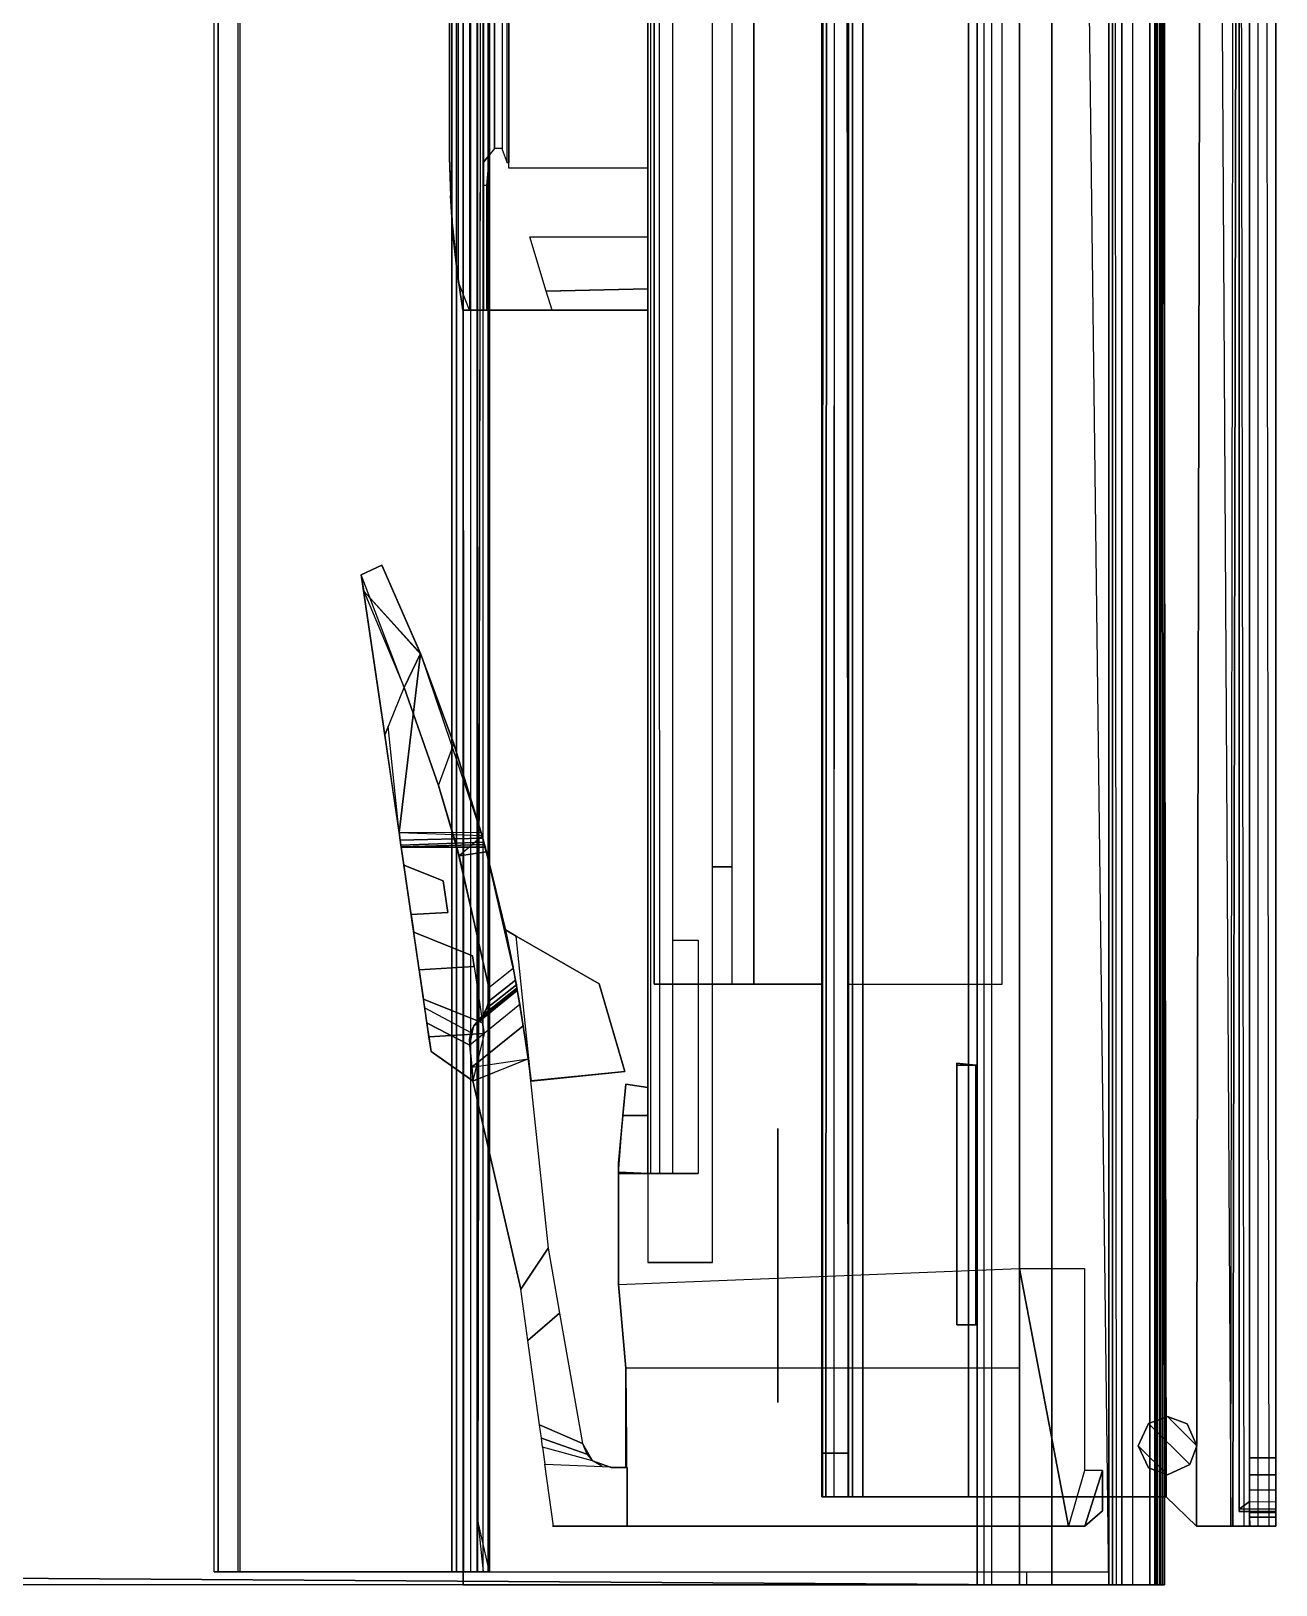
# Model space of a CAD drawing. Extents: x -13 to 157, y -487 to -35.
# Drawn here: x 72 to 157, y -486.6 to -380.6 of the extents above; entities that cross this region are included whole.
import ezdxf

# ---------------------------------------------------------------- set-up
doc = ezdxf.new("R2010")
doc.units = 0
doc.header["$MEASUREMENT"] = 0
doc.layers.add('3D', color=12, linetype='Continuous', true_color=0xca0707)

msp = doc.modelspace()

# ---------------------------------------------------------------- linework, layer by layer
at = {"layer": '3D'}
for points in [[(114.09, -458.54, 582.34), (114.28, -458.54, 583.11), (114.28, -34.61, 583.11), (114.09, -34.61, 582.34)], [(114.09, -464.61, 562.44), (118.49, -464.61, 562.44), (118.49, -34.61, 562.44), (114.09, -34.61, 562.44)], [(114.09, -464.61, 562.45), (118.49, -464.61, 562.45), (118.49, -34.61, 562.45), (114.09, -34.61, 562.45)], [(114.28, -34.61, 583.11), (114.71, -34.61, 583.65), (114.88, -458.54, 583.77), (114.28, -458.54, 583.11)], [(114.88, -458.54, 583.77), (115.79, -458.54, 584.04), (115.79, -34.61, 584.04), (114.71, -34.61, 583.65)], [(119.78, -34.61, 566.24), (119.82, -437.61, 566.24), (118.49, -437.61, 566.24), (118.49, -34.61, 566.24)], [(140.12, -44.5, 40.04), (145.57, -51.11, 31.21), (145.57, -486.61, 31.21), (145.57, -486.61, 41.64)], [(140.12, -44.5, 584.04), (145.57, -51.11, 575.21), (145.57, -486.61, 575.21), (145.57, -486.61, 585.64)], [(4.47, -46.61, 587.21), (139.47, -46.61, 587.21), (139.47, -486.61, 587.21), (3.35, -485.71, 586.11)], [(4.47, -46.61, 579.21), (139.47, -46.61, 579.21), (139.47, -486.61, 579.21), (3.35, -485.71, 578.11)], [(4.47, -46.61, 35.21), (139.47, -46.61, 35.21), (139.47, -486.61, 35.21), (3.35, -485.71, 34.11)], [(4.47, -46.61, 43.21), (139.47, -46.61, 43.21), (139.47, -486.61, 43.21), (3.35, -485.71, 42.11)], [(101.47, -486.61, 35.21), (101.47, -486.61, 43.21), (101.47, -46.61, 43.21), (101.47, -46.61, 35.21)], [(101.47, -486.61, 35.21), (139.47, -486.61, 35.21), (139.47, -46.61, 35.21), (101.47, -46.61, 35.21)], [(101.47, -46.61, 43.21), (139.47, -46.61, 43.21), (139.47, -486.61, 43.21), (101.47, -486.61, 43.21)], [(101.47, -486.61, 579.21), (101.47, -486.61, 587.21), (101.47, -46.61, 587.21), (101.47, -46.61, 579.21)], [(101.47, -486.61, 579.21), (139.47, -486.61, 579.21), (139.47, -46.61, 579.21), (101.47, -46.61, 579.21)], [(114.09, -451.1, 562.44), (114.09, -458.54, 582.34), (114.09, -46.61, 582.34), (114.09, -46.61, 562.44)], [(139.47, -486.61, 35.21), (139.47, -486.61, 43.21), (139.47, -46.61, 43.21), (139.47, -46.61, 35.21)], [(139.47, -486.61, 579.21), (139.47, -486.61, 587.21), (139.47, -46.61, 587.21), (139.47, -46.61, 579.21)], [(148.37, -486.61, 151.61), (141.67, -486.61, 151.61), (141.67, -46.81, 151.62), (148.36, -46.61, 151.62)], [(148.37, -486.61, 657.61), (141.67, -486.61, 657.61), (141.67, -46.81, 657.62), (148.36, -46.61, 657.62)], [(148.36, -46.61, 26.91), (147.17, -46.61, 26.91), (147.17, -486.61, 26.91), (148.36, -486.61, 26.91)], [(148.36, -46.61, 570.91), (147.17, -46.61, 570.91), (147.17, -486.61, 570.91), (148.36, -486.61, 570.91)], [(148.36, -46.61, 151.62), (149.08, -46.61, 151.32), (149.08, -486.61, 151.32), (148.37, -486.61, 151.61)], [(148.86, -486.61, 23.31), (148.36, -486.61, 23.82), (148.36, -46.61, 23.82), (148.86, -46.61, 23.31)], [(148.36, -46.61, 23.82), (148.36, -46.61, 26.91), (148.36, -486.61, 26.91), (148.36, -486.61, 23.82)], [(148.36, -46.61, 23.82), (148.36, -46.61, 26.91), (149.37, -486.61, 26.84), (149.37, -486.61, 23.82)], [(148.36, -46.61, 657.62), (149.08, -46.61, 657.32), (149.08, -486.61, 657.32), (148.37, -486.61, 657.61)], [(148.86, -486.61, 567.31), (148.36, -486.61, 567.82), (148.36, -46.61, 567.82), (148.86, -46.61, 567.31)], [(148.36, -46.61, 567.82), (148.36, -46.61, 570.91), (148.36, -486.61, 570.91), (148.36, -486.61, 567.82)], [(148.36, -46.61, 567.82), (148.36, -46.61, 570.91), (149.37, -486.61, 570.84), (149.37, -486.61, 567.82)], [(148.7, -46.61, 39.21), (148.67, -46.61, 39.31), (148.67, -486.61, 39.31), (148.7, -486.61, 39.21)], [(148.67, -486.61, 39.31), (148.7, -486.61, 39.41), (148.69, -46.61, 39.41), (148.67, -46.61, 39.31)], [(148.7, -46.61, 583.21), (148.67, -46.61, 583.31), (148.67, -486.61, 583.31), (148.7, -486.61, 583.21)], [(148.67, -486.61, 583.31), (148.7, -486.61, 583.41), (148.69, -46.61, 583.41), (148.67, -46.61, 583.31)], [(148.69, -46.61, 39.41), (148.77, -46.61, 39.49), (148.77, -486.61, 39.49), (148.7, -486.61, 39.41)], [(148.69, -46.61, 583.41), (148.77, -46.61, 583.49), (148.77, -486.61, 583.49), (148.7, -486.61, 583.41)], [(148.77, -486.61, 39.14), (148.7, -486.61, 39.21), (148.7, -46.61, 39.21), (148.77, -46.61, 39.14)], [(148.77, -486.61, 583.14), (148.7, -486.61, 583.21), (148.7, -46.61, 583.21), (148.77, -46.61, 583.14)], [(149.02, -46.61, 38.95), (148.77, -46.61, 39.14), (148.77, -486.61, 39.14), (149.02, -486.61, 38.95)], [(148.77, -486.61, 39.49), (149.01, -486.61, 39.67), (149.02, -46.61, 39.68), (148.77, -46.61, 39.49)], [(149.02, -46.61, 582.95), (148.77, -46.61, 583.14), (148.77, -486.61, 583.14), (149.02, -486.61, 582.95)], [(148.77, -486.61, 583.49), (149.01, -486.61, 583.67), (149.02, -46.61, 583.68), (148.77, -46.61, 583.49)], [(149.37, -46.61, 23.82), (148.86, -46.61, 23.31), (148.86, -486.61, 23.31), (149.37, -486.61, 23.82)], [(149.37, -46.61, 567.82), (148.86, -46.61, 567.31), (148.86, -486.61, 567.31), (149.37, -486.61, 567.82)], [(149.02, -46.61, 39.68), (149.21, -46.61, 39.93), (149.21, -486.61, 39.93), (149.01, -486.61, 39.67)], [(149.02, -46.61, 583.68), (149.21, -46.61, 583.93), (149.21, -486.61, 583.93), (149.01, -486.61, 583.67)], [(149.21, -486.61, 38.7), (149.02, -486.61, 38.95), (149.02, -46.61, 38.95), (149.21, -46.61, 38.7)], [(149.21, -486.61, 582.7), (149.02, -486.61, 582.95), (149.02, -46.61, 582.95), (149.21, -46.61, 582.7)], [(149.08, -486.61, 151.32), (149.37, -486.61, 150.61), (149.37, -46.61, 150.61), (149.08, -46.61, 151.32)], [(149.08, -486.61, 657.32), (149.37, -486.61, 656.61), (149.37, -46.61, 656.61), (149.08, -46.61, 657.32)], [(149.33, -46.61, 38.41), (149.21, -46.61, 38.7), (149.21, -486.61, 38.7), (149.33, -486.61, 38.41)], [(149.21, -486.61, 39.93), (149.33, -486.61, 40.22), (149.33, -46.61, 40.22), (149.21, -46.61, 39.93)], [(149.33, -46.61, 582.41), (149.21, -46.61, 582.7), (149.21, -486.61, 582.7), (149.33, -486.61, 582.41)], [(149.21, -486.61, 583.93), (149.33, -486.61, 584.22), (149.33, -46.61, 584.22), (149.21, -46.61, 583.93)], [(149.37, -486.61, 38.1), (149.33, -486.61, 38.41), (149.33, -46.61, 38.41), (149.37, -46.61, 38.1)], [(149.33, -46.61, 40.22), (149.37, -46.61, 40.53), (149.37, -486.61, 40.53), (149.33, -486.61, 40.22)], [(149.37, -486.61, 582.1), (149.33, -486.61, 582.41), (149.33, -46.61, 582.41), (149.37, -46.61, 582.1)], [(149.33, -46.61, 584.22), (149.37, -46.61, 584.53), (149.37, -486.61, 584.53), (149.33, -486.61, 584.22)], [(149.37, -486.61, 40.53), (149.37, -486.61, 150.61), (149.37, -46.61, 150.61), (149.37, -46.61, 23.82)], [(149.37, -46.61, 23.82), (149.37, -46.61, 38.1), (149.37, -486.61, 38.1), (149.37, -486.61, 26.84)], [(149.37, -486.61, 584.53), (149.37, -486.61, 656.61), (149.37, -46.61, 656.61), (149.37, -46.61, 567.82)], [(149.37, -46.61, 567.82), (149.37, -46.61, 582.1), (149.37, -486.61, 582.1), (149.37, -486.61, 570.84)], [(145.82, -51.11, 30.55), (145.57, -51.11, 31.21), (145.57, -486.61, 31.21), (145.82, -486.61, 30.55)], [(145.82, -51.11, 574.55), (145.57, -51.11, 575.21), (145.57, -486.61, 575.21), (145.82, -486.61, 574.55)], [(146.44, -51.11, 30.22), (145.82, -51.11, 30.55), (145.82, -486.61, 30.55), (146.44, -486.61, 30.21)], [(145.82, -51.11, 30.55), (146.44, -51.11, 30.22), (146.44, -486.61, 30.21), (146.09, -486.61, 30.34)], [(146.44, -51.11, 574.22), (145.82, -51.11, 574.55), (145.82, -486.61, 574.55), (146.44, -486.61, 574.21)], [(145.82, -51.11, 574.55), (146.44, -51.11, 574.22), (146.44, -486.61, 574.21), (146.09, -486.61, 574.34)], [(147.17, -486.61, 26.91), (146.44, -486.61, 30.21), (146.44, -51.11, 30.22), (147.16, -51.11, 26.96)], [(147.17, -486.61, 570.91), (146.44, -486.61, 574.21), (146.44, -51.11, 574.22), (147.16, -51.11, 570.96)], [(86.09, -485.71, 34.91), (84.47, -485.71, 34.32), (84.47, -59.21, 34.32), (86.09, -59.21, 34.91)], [(84.47, -59.21, 34.32), (84.74, -59.21, 33.57), (84.74, -485.71, 33.57), (84.47, -485.71, 34.32)], [(86.09, -485.71, 578.91), (84.47, -485.71, 578.32), (84.47, -59.21, 578.32), (86.09, -59.21, 578.91)], [(84.47, -59.21, 578.32), (84.74, -59.21, 577.57), (84.74, -485.71, 577.57), (84.47, -485.71, 578.32)], [(84.74, -59.21, 33.57), (86.23, -59.21, 34.11), (86.23, -485.71, 34.11), (84.74, -485.71, 33.57)], [(84.74, -59.21, 577.57), (86.23, -59.21, 578.11), (86.23, -485.71, 578.11), (84.74, -485.71, 577.57)], [(86.09, -485.71, 34.91), (102.47, -485.71, 34.91), (102.47, -59.21, 34.91), (86.09, -59.21, 34.91)], [(86.09, -485.71, 578.91), (102.47, -485.71, 578.91), (102.47, -59.21, 578.91), (86.09, -59.21, 578.91)], [(86.23, -485.71, 34.11), (100.7, -485.71, 34.11), (100.7, -59.21, 34.11), (86.23, -59.21, 34.11)], [(86.23, -485.71, 578.11), (100.7, -485.71, 578.11), (100.7, -59.21, 578.11), (86.23, -59.21, 578.11)], [(100.7, -485.71, 34.11), (101.01, -485.71, 33.54), (101.01, -59.21, 33.54), (100.7, -59.21, 34.11)], [(100.7, -485.71, 578.11), (101.01, -485.71, 577.54), (101.01, -59.21, 577.54), (100.7, -59.21, 578.11)], [(101.01, -485.71, 33.54), (101.53, -485.71, 33.19), (101.44, -59.21, 33.23), (101.01, -59.21, 33.54)], [(101.01, -485.71, 577.54), (101.53, -485.71, 577.19), (101.44, -59.21, 577.23), (101.01, -59.21, 577.54)], [(101.44, -59.21, 33.23), (101.97, -59.21, 33.11), (101.97, -485.71, 33.11), (101.53, -485.71, 33.19)], [(101.44, -59.21, 577.23), (101.97, -59.21, 577.11), (101.97, -485.71, 577.11), (101.53, -485.71, 577.19)], [(101.97, -485.71, 33.11), (102.43, -485.71, 33.2), (102.43, -59.21, 33.2), (101.97, -59.21, 33.11)], [(101.97, -485.71, 577.11), (102.43, -485.71, 577.2), (102.43, -59.21, 577.2), (101.97, -59.21, 577.11)], [(102.43, -485.71, 33.2), (102.85, -485.71, 33.45), (102.85, -59.21, 33.45), (102.43, -59.21, 33.2)], [(102.43, -485.71, 577.2), (102.85, -485.71, 577.45), (102.85, -59.21, 577.45), (102.43, -59.21, 577.2)], [(102.85, -59.21, 33.45), (103.17, -59.21, 33.91), (102.47, -482.22, 34.91), (102.85, -485.71, 33.45)], [(102.85, -59.21, 577.45), (103.17, -59.21, 577.91), (102.47, -482.22, 578.91), (102.85, -485.71, 577.45)], [(103.27, -59.21, 578.41), (103.27, -59.21, 578.91), (103.27, -485.71, 578.41), (102.47, -482.22, 578.91)], [(102.85, -59.21, 33.45), (103.17, -59.21, 33.91), (103.17, -485.71, 33.91), (102.85, -485.71, 33.45)], [(102.85, -59.21, 577.45), (103.17, -59.21, 577.91), (103.17, -485.71, 577.91), (102.85, -485.71, 577.45)], [(103.27, -485.71, 34.41), (103.17, -485.71, 33.91), (103.17, -59.21, 33.91), (103.27, -59.21, 34.41)], [(103.27, -485.71, 578.41), (103.17, -485.71, 577.91), (103.17, -59.21, 577.91), (103.27, -59.21, 578.41)], [(103.27, -485.71, 34.41), (103.27, -485.71, 42.11), (103.27, -59.21, 42.11), (103.27, -59.21, 34.41)], [(103.27, -59.21, 34.41), (103.27, -59.21, 34.91), (103.27, -485.71, 34.41), (103.27, -485.71, 35.03)], [(103.27, -485.71, 42.11), (145.57, -485.71, 42.11), (145.57, -59.21, 42.11), (103.27, -59.21, 42.11)], [(103.27, -485.71, 578.41), (103.27, -485.71, 586.11), (103.27, -59.21, 586.11), (103.27, -59.21, 578.41)], [(103.27, -485.71, 586.11), (145.57, -485.71, 586.11), (145.57, -59.21, 586.11), (103.27, -59.21, 586.11)], [(137.02, -486.61, 151.45), (136.57, -486.61, 150.61), (136.57, -62.81, 150.61), (137.02, -62.81, 151.45)], [(136.57, -62.81, 51.31), (136.57, -62.81, 150.61), (136.57, -486.61, 150.61), (136.57, -486.61, 51.31)], [(137.02, -486.61, 657.45), (136.57, -486.61, 656.61), (136.57, -62.81, 656.61), (137.02, -62.81, 657.45)], [(136.57, -62.81, 595.31), (136.57, -62.81, 656.61), (136.57, -486.61, 656.61), (136.57, -486.61, 595.31)], [(137.57, -62.81, 151.61), (137.02, -62.81, 151.45), (137.02, -486.61, 151.45), (137.57, -486.61, 151.61)], [(137.57, -62.81, 657.61), (137.02, -62.81, 657.45), (137.02, -486.61, 657.45), (137.57, -486.61, 657.61)], [(137.57, -62.81, 151.61), (141.67, -62.81, 151.61), (141.67, -486.61, 151.61), (137.57, -486.61, 151.62)], [(137.57, -62.81, 657.61), (141.67, -62.81, 657.61), (141.67, -486.61, 657.61), (137.57, -486.61, 657.62)], [(114.52, -89.61, 559.13), (114.52, -89.61, 560.62), (114.52, -445.61, 560.62), (114.52, -445.61, 559.13)], [(114.52, -89.61, 560.62), (119.82, -89.61, 560.62), (119.82, -445.61, 560.62), (114.52, -445.61, 560.62)], [(121.31, -445.61, 559.13), (121.31, -445.61, 560.82), (121.31, -89.61, 560.82), (121.31, -89.61, 559.13)], [(127.77, -445.61, 560.82), (138.27, -445.61, 560.82), (138.27, -89.61, 560.82), (127.59, -89.61, 560.82)], [(100.72, -146.61, 565.57), (100.54, -146.61, 564.04), (100.54, -389.2, 564.04), (100.69, -393.42, 565.46)], [(100.54, -389.2, 563.13), (100.54, -377.56, 559.44), (100.54, -146.61, 559.44), (100.54, -146.61, 564.04)], [(100.69, -393.42, 565.46), (101.15, -397.71, 566.87), (101.16, -146.61, 566.87), (100.72, -146.61, 565.57)], [(101.9, -399.61, 568.12), (101.15, -397.71, 566.87), (101.16, -146.61, 566.87), (101.9, -146.61, 568.12)], [(102.88, -146.61, 569.19), (101.9, -146.61, 568.12), (101.9, -399.61, 568.12), (102.88, -399.61, 569.19)], [(103.61, -388.59, 569.98), (102.88, -389.49, 569.19), (102.88, -146.61, 569.19), (103.62, -146.61, 570)], [(104.14, -388.59, 570.89), (103.61, -388.59, 569.98), (103.61, -146.61, 569.98), (104.14, -146.61, 570.89)], [(104.48, -146.61, 571.9), (104.14, -146.61, 570.89), (104.14, -388.64, 570.89), (104.48, -389.56, 571.9)], [(104.59, -389.56, 572.96), (104.48, -389.56, 571.9), (104.48, -146.61, 571.9), (104.59, -146.61, 572.96)], [(114.09, -389.93, 583.54), (104.59, -389.93, 583.54), (104.59, -146.61, 583.54), (114.09, -146.61, 583.54)], [(125.97, -182.61, 560.01), (126.06, -182.61, 559.29), (126, -480.61, 559.61), (125.97, -480.61, 560.66)], [(126.06, -182.61, 559.29), (126.38, -182.61, 558.56), (126.24, -480.61, 558.82), (126, -480.61, 559.61)], [(126.38, -182.61, 558.56), (126.83, -182.61, 557.99), (126.79, -480.61, 558.03), (126.24, -480.61, 558.82)], [(126.79, -480.61, 558.03), (127.76, -480.61, 557.4), (127.57, -182.61, 557.48), (126.84, -182.61, 558.01)], [(127.76, -480.61, 557.4), (128.77, -480.61, 557.21), (128.77, -182.61, 557.21), (127.57, -182.61, 557.48)], [(127.79, -182.61, 560.82), (127.79, -182.61, 559.83), (127.79, -480.61, 559.83), (127.77, -480.61, 560.66)], [(128.06, -182.61, 559.31), (127.79, -182.61, 559.83), (127.79, -480.61, 559.83), (128.06, -480.61, 559.31)], [(128.06, -480.61, 559.31), (128.77, -480.61, 559.01), (128.77, -182.61, 559.01), (128.06, -182.61, 559.31)], [(135.97, -480.61, 559.01), (135.97, -182.61, 559.01), (128.77, -182.61, 559.01), (128.77, -480.61, 559.01)], [(135.97, -480.61, 557.21), (135.97, -182.61, 557.21), (128.77, -182.61, 557.21), (128.77, -480.61, 557.21)], [(152.17, -182.61, 559.01), (148.97, -182.61, 559.01), (149.48, -480.61, 559.01), (151.55, -482.61, 559.01)], [(152.17, -182.61, 557.21), (148.97, -182.61, 557.21), (149.48, -480.61, 557.21), (151.55, -482.61, 557.21)], [(154.02, -482.61, 557.59), (151.55, -482.61, 557.21), (152.17, -182.61, 557.21), (154.61, -182.61, 557.88)], [(154.29, -182.62, 559.89), (152.17, -182.61, 559.01), (151.55, -482.61, 559.01), (153.9, -482.61, 559.57)], [(154.29, -182.61, 559.89), (152.17, -182.61, 559.01), (153.9, -482.61, 559.57), (154.79, -482.61, 560.56)], [(155.74, -482.61, 558.81), (154.02, -482.61, 557.59), (154.61, -182.61, 557.88), (155.76, -182.61, 558.94)], [(154.29, -182.61, 559.89), (155.17, -182.61, 562.01), (155.17, -482.61, 562.01), (154.79, -482.61, 560.56)], [(155.17, -482.61, 562.01), (155.17, -481.61, 573.16), (155.17, -183.61, 573.16), (155.17, -182.61, 562.01)], [(156.09, -182.61, 559.24), (155.76, -182.61, 558.94), (155.74, -482.61, 558.81), (156.5, -482.61, 559.94)], [(156.09, -182.61, 559.24), (156.97, -182.61, 562.01), (156.97, -482.61, 562.01), (156.5, -482.61, 559.94)], [(156.97, -183.23, 570.3), (156.96, -183.57, 571.56), (156.97, -481.66, 571.56), (156.97, -481.99, 570.3)], [(156.97, -182.61, 562.01), (156.97, -182.61, 569.14), (156.97, -482.61, 569.14), (156.97, -482.61, 562.01)], [(156.97, -482.61, 569.14), (156.97, -481.99, 570.3), (156.97, -183.23, 570.3), (156.97, -182.61, 569.14)], [(154.47, -481.61, 574.42), (154.47, -481.61, 599.71), (154.47, -183.61, 599.71), (154.47, -183.61, 574.42)], [(154.47, -183.61, 599.71), (154.47, -183.78, 601), (154.47, -481.44, 601), (154.47, -481.61, 599.71)], [(154.47, -183.78, 601), (155.17, -184.28, 602.21), (155.17, -480.91, 602.26), (154.47, -481.44, 601)], [(155.17, -184.28, 602.21), (155.17, -185.08, 603.25), (155.17, -480.15, 603.25), (155.17, -480.91, 602.26)], [(156.97, -481.66, 571.56), (156.97, -481.61, 572.99), (156.97, -183.61, 573.26), (156.97, -183.57, 571.56)], [(156.97, -481.61, 599.71), (156.97, -481.61, 572.99), (156.97, -183.61, 573.26), (156.97, -183.61, 599.71)], [(156.97, -481.44, 601), (156.97, -481.61, 599.71), (156.97, -183.61, 599.71), (156.97, -183.78, 601)], [(156.97, -183.61, 573.26), (156.97, -183.61, 599.71), (156.97, -481.61, 599.71), (156.97, -481.61, 572.99)], [(156.97, -183.78, 601), (156.97, -184.28, 602.21), (156.97, -480.94, 602.21), (156.97, -481.44, 601)], [(156.97, -480.15, 603.25), (156.97, -480.94, 602.21), (156.97, -184.28, 602.21), (156.97, -185.08, 603.25)], [(155.17, -480.15, 603.25), (155.17, -479.11, 604.04), (155.17, -186.11, 604.04), (155.17, -185.08, 603.25)], [(156.97, -186.11, 604.04), (156.97, -185.08, 603.25), (156.97, -480.15, 603.25), (156.97, -479.11, 604.04)], [(155.17, -186.11, 604.04), (155.17, -187.27, 604.71), (155.17, -477.95, 604.71), (155.17, -479.11, 604.04)], [(156.97, -187.27, 604.71), (156.97, -186.11, 604.04), (156.97, -479.11, 604.04), (156.97, -477.95, 604.71)], [(155.17, -187.27, 604.71), (156.97, -187.27, 604.71), (156.97, -477.95, 604.71), (155.17, -477.95, 604.71)], [(148.97, -205.11, 559.01), (135.97, -205.11, 559.01), (135.97, -480.61, 559.01), (149.48, -480.61, 559.01)], [(148.97, -205.11, 557.21), (135.97, -205.11, 557.21), (135.97, -480.61, 557.21), (149.48, -480.61, 557.21)], [(103.25, -389.04, 569.59), (103.07, -391.1, 569.37), (102.88, -391.08, 569.19), (102.88, -389.49, 569.19)], [(100.6, -391.79, 563.95), (100.64, -391.84, 564.93), (100.54, -389.2, 564.04), (100.54, -389.2, 563.13)], [(103.07, -391.1, 569.37), (103.06, -399.61, 569.36), (102.88, -399.61, 569.19), (102.88, -391.08, 569.19)], [(100.64, -391.84, 564.93), (100.77, -394.41, 565.79), (100.77, -394.42, 564.79), (100.6, -391.79, 563.95)], [(100.77, -394.41, 565.79), (101.06, -397, 566.64), (101.06, -397, 565.61), (100.77, -394.42, 564.79)], [(107.15, -398.32, 581.89), (106.02, -394.61, 583.54), (114.09, -394.61, 583.54), (114.05, -398.15, 582.07)], [(101.06, -397, 565.61), (101.06, -397, 566.64), (101.46, -399.61, 567.46), (101.46, -399.61, 566.44)], [(107.54, -399.61, 578.54), (107.15, -398.32, 581.89), (114.09, -398.15, 582.07), (114.09, -399.61, 578.54)], [(101.46, -399.61, 566.44), (103.06, -399.61, 566.44), (103.06, -399.62, 569.36), (101.46, -399.61, 567.46)], [(107.48, -399.61, 566.44), (105.69, -399.61, 569.37), (103.06, -399.62, 569.36), (103.06, -399.61, 566.44)], [(107.48, -399.61, 566.44), (108.56, -399.61, 566.44), (106.91, -399.61, 569.93), (105.69, -399.61, 569.37)], [(108.56, -399.61, 566.44), (109.02, -399.61, 566.44), (107.36, -399.61, 570.55), (106.91, -399.61, 569.93)], [(109.02, -399.61, 566.44), (109.83, -399.61, 566.44), (107.54, -399.61, 571.36), (107.36, -399.61, 570.55)], [(114.09, -399.61, 566.44), (114.09, -399.61, 572.49), (107.54, -399.61, 571.36), (109.83, -399.61, 566.44)], [(114.09, -399.61, 572.49), (114.09, -399.61, 578.54), (107.54, -399.61, 578.54), (107.54, -399.61, 571.36)], [(94.68, -418.8, 559.64), (98.58, -423.11, 559.64), (95.91, -417.01, 559.64), (94.51, -417.67, 559.64)], [(94.51, -417.67, 559.64), (95.91, -417.01, 559.64), (95.91, -417.01, 574.31), (94.51, -417.67, 574.31)], [(98.55, -423.04, 574.31), (97.1, -435.27, 574.31), (94.51, -417.67, 574.31), (95.91, -417.01, 574.31)], [(94.51, -417.67, 559.64), (94.51, -417.67, 574.31), (96.12, -428.61, 574.31), (97.45, -425.37, 559.64)], [(98.55, -423.04, 559.64), (98.55, -423.04, 574.31), (95.91, -417.01, 574.31), (95.91, -417.01, 559.64)], [(98.55, -423.04, 559.64), (94.68, -418.8, 559.64), (97.45, -425.37, 559.64), (98.55, -423.04, 559.64)], [(97.1, -435.27, 574.31), (98.55, -423.04, 574.31), (102.71, -435.28, 574.34), (97.1, -435.27, 574.31)], [(99.8, -432.06, 559.64), (100.84, -429.2, 559.64), (98.55, -423.04, 559.64), (97.45, -425.37, 559.64)], [(98.55, -423.04, 574.31), (100.84, -429.2, 574.31), (100.84, -429.2, 559.64), (98.58, -423.11, 559.64)], [(97.45, -425.37, 559.64), (97.43, -425.32, 572.24), (99.8, -432.05, 572.24), (99.8, -432.06, 559.64)], [(96.36, -428.01, 571.61), (96.12, -428.61, 574.31), (97.09, -435.27, 574.31), (97.1, -435.27, 572.24)], [(99.8, -432.06, 559.64), (100.84, -429.2, 559.64), (102.78, -435.51, 559.64), (101.2, -436.86, 559.64)], [(100.84, -429.2, 574.31), (102.77, -435.48, 574.34), (102.78, -435.51, 559.64), (100.84, -429.2, 559.64)], [(99.8, -432.05, 572.24), (100.95, -435.95, 572.24), (101.2, -436.86, 559.64), (99.8, -432.06, 559.64)], [(102.76, -435.46, 574.34), (102.81, -435.64, 574.55), (97.17, -435.78, 574.46), (97.1, -435.27, 574.31)], [(97.17, -435.78, 572.24), (97.1, -435.27, 572.24), (97.1, -435.27, 574.31), (97.17, -435.78, 574.46)], [(102.81, -435.64, 574.55), (102.89, -435.92, 574.89), (97.22, -436.12, 574.78), (97.17, -435.78, 574.46)], [(97.22, -436.12, 572.24), (97.17, -435.78, 572.24), (97.17, -435.78, 574.46), (97.22, -436.12, 574.78)], [(102.78, -435.51, 559.64), (101.2, -436.86, 559.64), (103.07, -436.59, 559.64), (102.78, -435.51, 559.64)], [(103.03, -436.6, 559.64), (102.99, -436.27, 575.31), (102.76, -435.46, 574.34), (102.78, -435.51, 559.64)], [(102.89, -435.92, 574.89), (102.93, -436.08, 575.08), (97.24, -436.23, 575.01), (97.22, -436.12, 574.78)], [(97.22, -436.12, 572.24), (97.22, -436.12, 574.78), (97.24, -436.27, 575.31), (97.24, -436.27, 572.24)], [(102.93, -436.08, 575.08), (102.99, -436.27, 575.32), (97.24, -436.27, 575.31), (97.24, -436.23, 575.01)], [(102.99, -436.27, 575.32), (102.98, -436.26, 585.01), (97.24, -436.26, 585.01), (97.24, -436.27, 575.31)], [(97.24, -436.27, 575.31), (97.24, -436.26, 585.01), (97.42, -437.5, 585.01), (97.42, -437.5, 574.1)], [(97.24, -436.27, 572.24), (97.24, -436.27, 575.31), (97.42, -437.5, 574.1), (97.42, -437.5, 572.24)], [(101.2, -436.86, 559.64), (100.95, -435.95, 572.24), (103.23, -445.84, 572.24), (103.23, -445.84, 563.79)], [(101.2, -436.86, 559.64), (103.23, -445.84, 563.79), (104.89, -444.53, 563.31), (103.07, -436.59, 559.64)], [(104.36, -441.9, 562.1), (104.36, -441.9, 585.01), (102.98, -436.26, 585.01), (103.07, -436.59, 559.64)], [(97.92, -440.86, 574.1), (97.42, -437.5, 574.1), (100.11, -438.57, 574.1), (100.42, -440.71, 574.1)], [(97.42, -437.5, 574.1), (97.42, -437.5, 585.01), (100.11, -438.57, 585.01), (100.11, -438.57, 574.1)], [(97.42, -437.5, 572.24), (97.42, -437.5, 574.1), (99.14, -449.2, 574.1), (99.09, -448.84, 572.24)], [(118.49, -437.61, 562.45), (118.49, -437.61, 566.24), (119.82, -437.61, 566.24), (119.82, -437.61, 562.45)], [(100.11, -438.57, 574.1), (100.11, -438.57, 585.01), (100.42, -440.71, 585.01), (100.42, -440.71, 574.1)], [(97.92, -440.86, 574.1), (97.92, -440.86, 585.01), (100.42, -440.71, 585.01), (100.42, -440.71, 574.1)], [(97.92, -440.86, 574.1), (97.92, -440.86, 585.01), (98.1, -442.07, 585.01), (98.1, -442.07, 574.1)], [(98.1, -442.07, 574.1), (102.12, -443.67, 574.1), (102.23, -444.41, 574.1), (98.47, -444.63, 574.1)], [(98.1, -442.07, 585.01), (102.12, -443.67, 585.01), (102.12, -443.67, 574.1), (98.1, -442.07, 574.1)], [(105.1, -442.33, 574.01), (105.1, -442.33, 585.01), (104.36, -441.9, 585.01), (104.36, -441.9, 574.01)], [(104.36, -441.9, 574.01), (104.88, -444.46, 574.01), (104.89, -444.53, 563.31), (104.36, -441.9, 562.1)], [(110.75, -445.59, 574.01), (110.75, -445.59, 580.24), (105.1, -442.33, 580.24), (105.1, -442.33, 574.01)], [(110.75, -445.59, 580.24), (112.51, -451.58, 580.24), (106.11, -452.22, 580.24), (105.1, -442.33, 580.24)], [(115.79, -442.61, 584.04), (117.52, -442.61, 584.04), (117.52, -458.54, 584.04), (115.79, -458.54, 584.04)], [(102.12, -443.67, 574.1), (102.12, -443.67, 585.01), (102.23, -444.41, 585.01), (102.23, -444.41, 574.1)], [(98.47, -444.63, 574.1), (102.23, -444.41, 574.1), (102.79, -448.24, 574.1), (98.77, -446.64, 574.1)], [(98.47, -444.63, 585.01), (102.23, -444.41, 585.01), (102.23, -444.41, 574.1), (98.47, -444.63, 574.1)], [(98.47, -444.63, 574.1), (98.47, -444.63, 585.01), (98.77, -446.64, 585.01), (98.77, -446.64, 574.1)], [(105.05, -445.33, 563.68), (105.11, -445.66, 563.83), (103.08, -447.25, 564.4), (103.23, -446.77, 564.2)], [(104.89, -444.53, 563.31), (105.05, -445.33, 563.68), (103.23, -446.77, 564.2), (103.23, -445.84, 563.79)], [(104.89, -444.53, 563.31), (105.34, -447.01, 564.45), (105.35, -447.04, 574.01), (104.88, -444.46, 574.01)], [(105.17, -446.04, 564), (105.34, -447.01, 564.45), (101.93, -449.78, 565.46), (102.21, -448.45, 564.88)], [(105.16, -445.96, 563.96), (105.17, -446.04, 564), (102.21, -448.45, 564.88), (102.51, -448.08, 564.74)], [(105.14, -445.88, 563.93), (105.16, -445.96, 563.96), (102.51, -448.08, 564.74), (102.84, -447.7, 564.59)], [(105.11, -445.66, 563.83), (105.14, -445.88, 563.93), (102.84, -447.7, 564.59), (103.08, -447.25, 564.4)], [(103.27, -446.29, 563.99), (103.27, -446.29, 572.24), (103.22, -446.79, 572.24), (103.23, -446.77, 564.2)], [(103.23, -445.84, 572.24), (103.26, -446.07, 572.24), (103.26, -446.07, 563.89), (103.23, -445.84, 563.79)], [(103.26, -446.07, 563.89), (103.26, -446.07, 572.24), (103.27, -446.29, 572.24), (103.27, -446.29, 563.99)], [(112.51, -451.58, 574.01), (112.51, -451.58, 580.24), (110.75, -445.59, 580.24), (110.75, -445.59, 574.01)], [(114.52, -445.61, 559.13), (114.52, -445.61, 560.62), (119.82, -445.61, 560.62), (119.82, -445.61, 559.13)], [(119.82, -445.61, 560.82), (119.82, -445.61, 562.45), (125.97, -445.61, 562.45), (125.97, -445.61, 560.82)], [(121.31, -445.61, 559.13), (119.82, -445.61, 559.13), (119.82, -445.61, 560.82), (121.31, -445.61, 560.82)], [(125.97, -445.61, 562.45), (125.97, -445.61, 560.82), (125.97, -477.61, 560.66), (125.97, -477.61, 562.45)], [(127.77, -445.61, 562.45), (127.77, -445.61, 560.82), (127.77, -477.61, 560.66), (127.77, -477.61, 562.45)], [(98.77, -446.64, 574.1), (102.79, -448.24, 574.1), (102.9, -448.98, 574.1), (99.14, -449.2, 574.1)], [(98.77, -446.64, 585.01), (102.79, -448.24, 585.01), (102.79, -448.24, 574.1), (98.77, -446.64, 574.1)], [(98.85, -447.23, 572.24), (101.99, -448.91, 572.24), (101.93, -449.78, 572.24), (99.01, -448.27, 572.24)], [(102.07, -451.28, 566.14), (105.58, -448.45, 565.11), (105.34, -447.01, 564.45), (101.93, -449.78, 565.46)], [(103.07, -447.27, 564.41), (103.08, -447.26, 572.24), (102.84, -447.69, 572.24), (102.84, -447.7, 564.59)], [(103.23, -446.77, 564.2), (103.22, -446.79, 572.24), (103.08, -447.26, 572.24), (103.07, -447.27, 564.41)], [(105.34, -447.01, 564.45), (105.76, -449.67, 565.66), (105.76, -449.64, 574.01), (105.35, -447.04, 574.01)], [(99.29, -450.21, 572.24), (99.01, -448.27, 572.24), (101.93, -449.78, 572.24), (102.16, -452.23, 572.24)], [(102.2, -448.46, 572.24), (101.99, -448.91, 572.24), (101.99, -448.92, 565.08), (102.21, -448.45, 564.88)], [(102.07, -451.28, 566.14), (105.91, -450.71, 566.14), (105.58, -448.45, 565.11), (102.07, -451.28, 566.14)], [(102.51, -448.08, 564.74), (102.51, -448.08, 572.24), (102.21, -448.45, 572.24), (102.21, -448.45, 564.88)], [(102.84, -447.7, 564.59), (102.84, -447.69, 572.24), (102.51, -448.08, 572.24), (102.51, -448.08, 564.74)], [(102.79, -448.24, 574.1), (102.79, -448.24, 585.01), (102.9, -448.98, 585.01), (102.9, -448.98, 574.1)], [(99.09, -448.84, 572.24), (99.29, -450.21, 572.24), (99.29, -450.21, 574.34), (99.14, -449.2, 574.1)], [(99.14, -449.2, 574.1), (99.14, -449.2, 585.01), (102.9, -448.98, 585.01), (102.9, -448.98, 574.1)], [(99.29, -450.21, 585.01), (99.14, -449.2, 585.01), (102.9, -448.98, 585.01), (102.13, -452.21, 585.01)], [(101.99, -448.92, 565.08), (101.99, -448.91, 572.24), (101.91, -449.4, 572.24), (101.91, -449.4, 565.29)], [(101.91, -449.4, 565.29), (101.91, -449.42, 572.24), (101.93, -449.78, 572.24), (101.93, -449.78, 565.46)], [(102.13, -452.21, 585.01), (99.29, -450.21, 585.01), (99.29, -450.21, 572.24), (102.16, -452.23, 572.24)], [(101.93, -449.78, 565.46), (101.93, -449.78, 572.24), (102.13, -452.21, 572.34), (102.07, -451.28, 566.14)], [(105.76, -449.64, 574.01), (105.91, -450.71, 574.01), (105.91, -450.71, 566.14), (105.76, -449.67, 565.66)], [(102.16, -452.23, 566.14), (102.07, -451.28, 566.14), (105.91, -450.71, 566.14), (102.16, -452.23, 566.14)], [(102.13, -452.21, 566.14), (105.91, -450.71, 566.14), (107.27, -463.63, 566.14), (105.42, -466.42, 566.14)], [(105.91, -450.71, 566.14), (106.11, -452.22, 566.14), (106.11, -452.22, 574.01), (105.91, -450.71, 574.01)], [(106.11, -452.22, 574.01), (106.11, -452.23, 580.24), (112.51, -451.58, 580.24), (112.51, -451.58, 574.01)], [(135.17, -468.87, 56.71), (135.17, -451.01, 56.85), (135.17, -451.15, 101.71), (135.17, -468.87, 101.71)], [(135.17, -451.15, 101.71), (136.57, -451.15, 101.71), (136.47, -451.15, 56.71), (135.17, -451.01, 56.85)], [(135.17, -451.01, 56.85), (136.47, -451.15, 56.71), (136.47, -468.87, 56.71), (135.17, -468.87, 56.71)], [(135.17, -468.87, 600.71), (135.17, -451.01, 600.85), (135.17, -451.15, 645.71), (135.17, -468.87, 645.71)], [(135.17, -451.15, 645.71), (136.57, -451.15, 645.71), (136.47, -451.15, 600.71), (135.17, -451.01, 600.85)], [(135.17, -451.01, 600.85), (136.47, -451.15, 600.71), (136.47, -468.87, 600.71), (135.17, -468.87, 600.71)], [(136.57, -451.15, 101.71), (135.17, -451.15, 101.71), (135.17, -468.87, 101.71), (136.57, -468.87, 101.71)], [(135.17, -468.87, 101.71), (136.57, -468.87, 101.71), (136.57, -451.15, 101.71), (135.17, -451.15, 101.71)], [(136.57, -451.15, 645.71), (135.17, -451.15, 645.71), (135.17, -468.87, 645.71), (136.57, -468.87, 645.71)], [(135.17, -468.87, 645.71), (136.57, -468.87, 645.71), (136.57, -451.15, 645.71), (135.17, -451.15, 645.71)], [(136.47, -451.15, 56.71), (136.57, -451.15, 101.71), (136.57, -468.87, 101.71), (136.47, -468.87, 56.71)], [(136.47, -451.15, 600.71), (136.57, -451.15, 645.71), (136.57, -468.87, 645.71), (136.47, -468.87, 600.71)], [(102.13, -452.21, 572.24), (102.16, -452.23, 572.24), (102.16, -452.23, 566.14), (102.13, -452.21, 566.14)], [(102.13, -452.21, 566.14), (102.13, -452.21, 585.01), (105.42, -466.42, 585.01), (105.42, -466.42, 566.14)], [(112.38, -454.57, 580.24), (112.09, -457.83, 582.12), (112.09, -457.83, 562.45), (112.57, -452.43, 562.45)], [(114.09, -452.66, 580.24), (114.09, -454.57, 580.24), (112.38, -454.57, 580.24), (112.57, -452.43, 580.24)], [(112.57, -452.43, 562.45), (112.38, -454.57, 580.24), (112.57, -452.43, 580.24), (112.57, -452.43, 562.45)], [(113.33, -452.54, 562.45), (113.33, -452.55, 580.24), (112.57, -452.43, 580.24), (112.57, -452.43, 562.45)], [(114.09, -452.66, 562.45), (114.09, -452.66, 580.24), (113.33, -452.54, 580.24), (113.33, -452.54, 562.45)], [(114.09, -458.54, 582.53), (112.09, -458.52, 582.52), (112.38, -454.57, 580.24), (114.09, -454.57, 580.24)], [(122.97, -455.46, 581.31), (122.97, -455.46, 586.11), (122.97, -474.16, 586.11), (122.97, -474.16, 581.31)], [(112.09, -466.11, 582.12), (112.09, -457.83, 582.12), (112.09, -457.83, 562.45), (112.09, -466.11, 562.45)], [(112.09, -457.83, 582.12), (112.09, -458.54, 582.53), (112.09, -458.54, 582.12), (112.09, -457.83, 582.12)], [(114.09, -458.54, 582.53), (114.14, -458.54, 585.01), (112.09, -458.45, 585.01), (112.09, -458.54, 582.53)], [(112.09, -458.54, 582.12), (112.09, -458.46, 584.76), (112.09, -466.11, 585.01), (112.09, -466.11, 582.12)], [(114.46, -458.54, 585.01), (114.14, -458.54, 585.01), (114.09, -458.54, 582.53), (114.09, -458.54, 582.34)], [(114.09, -458.54, 582.43), (114.21, -458.54, 583.21), (114.28, -458.54, 583.11), (114.09, -458.54, 582.43)], [(114.88, -458.54, 583.77), (114.46, -458.54, 585.01), (114.21, -458.54, 583.21), (114.28, -458.54, 583.11)], [(114.88, -458.54, 583.77), (114.46, -458.54, 585.01), (115.66, -458.54, 585.01), (115.79, -458.54, 584.04)], [(115.79, -458.54, 584.04), (115.66, -458.54, 585.01), (117.52, -458.54, 585.01), (117.52, -458.54, 584.04)], [(105.42, -466.42, 566.14), (107.27, -463.63, 566.14), (108.06, -468.07, 566.14), (105.9, -469.93, 566.14)], [(112.59, -471.83, 562.45), (112.09, -466.11, 562.45), (139.47, -465.01, 562.45), (139.47, -471.83, 562.45)], [(118.49, -464.61, 562.44), (118.49, -464.61, 562.45), (114.09, -464.61, 562.45), (114.09, -464.61, 562.44)], [(139.47, -465.01, 562.45), (143.89, -465.01, 562.45), (143.89, -478.81, 562.45), (142.81, -482.61, 562.45)], [(139.47, -465.01, 562.45), (142.81, -482.61, 562.45), (139.47, -482.61, 562.45), (139.47, -465.01, 562.45)], [(112.59, -471.83, 585.01), (112.09, -466.11, 585.01), (112.09, -466.11, 562.45), (112.59, -471.83, 562.45)], [(105.9, -469.93, 566.14), (108.06, -468.07, 566.14), (109.62, -476.96, 566.14), (106.69, -475.68, 566.14)], [(136.47, -468.87, 56.71), (135.17, -468.86, 56.71), (135.17, -468.87, 57.71), (136.47, -468.87, 56.71)], [(136.47, -468.87, 600.71), (135.17, -468.86, 600.71), (135.17, -468.87, 601.71), (136.47, -468.87, 600.71)], [(136.57, -468.87, 101.71), (135.17, -468.87, 101.71), (135.17, -468.87, 57.71), (136.47, -468.87, 56.71)], [(136.57, -468.87, 645.71), (135.17, -468.87, 645.71), (135.17, -468.87, 601.71), (136.47, -468.87, 600.71)], [(112.59, -471.83, 562.45), (112.59, -471.83, 565.63), (112.59, -478.61, 566.14), (112.59, -478.61, 562.45)], [(139.47, -471.83, 562.45), (112.59, -471.83, 562.45), (112.68, -482.61, 562.45), (139.47, -482.61, 562.45)], [(106.69, -475.68, 566.14), (109.62, -476.96, 566.14), (109.91, -477.69, 566.14), (106.82, -476.6, 566.14)], [(147.57, -477.11, 555.71), (148.26, -475.6, 555.71), (148.26, -475.6, 557.21), (147.57, -477.11, 557.21)], [(149.57, -479.11, 555.71), (151.1, -478.4, 555.71), (148.26, -475.6, 555.71), (147.57, -477.11, 555.71)], [(148.26, -475.6, 555.71), (149.57, -475.11, 555.71), (149.57, -475.11, 557.21), (148.26, -475.6, 557.21)], [(149.57, -475.11, 555.71), (148.26, -475.6, 555.71), (151.1, -478.4, 555.71), (151.57, -477.11, 555.71)], [(150.9, -475.62, 557.21), (149.57, -475.11, 557.21), (149.57, -475.11, 555.71), (150.9, -475.62, 555.71)], [(151.57, -477.11, 555.71), (150.9, -475.62, 555.71), (149.57, -475.11, 555.71), (151.57, -477.11, 555.71)], [(151.57, -477.11, 555.71), (150.9, -475.62, 555.71), (150.9, -475.62, 557.21), (151.56, -477.13, 557.21)], [(106.9, -477.22, 566.14), (106.82, -476.6, 566.14), (109.91, -477.69, 566.14), (110.31, -478.14, 566.14)], [(110.31, -478.14, 585.01), (109.62, -476.96, 585.01), (109.62, -476.96, 566.14), (110.31, -478.14, 566.14)], [(147.57, -477.11, 555.71), (147.57, -477.11, 557.21), (148.27, -478.63, 557.21), (148.27, -478.63, 555.71)], [(149.57, -479.11, 555.71), (147.57, -477.11, 555.71), (148.27, -478.63, 555.71), (149.57, -479.11, 555.71)], [(151.1, -478.4, 557.21), (151.57, -477.11, 557.21), (151.57, -477.11, 555.71), (151.1, -478.4, 555.71)], [(110.31, -478.14, 566.14), (106.9, -477.22, 566.14), (107.06, -478.38, 566.14), (110.99, -478.54, 566.14)], [(111.59, -478.61, 566.14), (110.31, -478.14, 566.14), (110.31, -478.14, 585.01), (111.59, -478.61, 585.01)], [(125.97, -480.61, 560.66), (125.97, -477.61, 560.66), (127.77, -477.61, 560.66), (127.77, -480.61, 560.66)], [(125.97, -477.61, 560.66), (125.97, -477.61, 562.45), (127.77, -477.61, 562.45), (127.77, -477.61, 560.66)], [(155.17, -479.11, 604.04), (155.17, -477.95, 604.71), (156.97, -477.95, 604.71), (156.97, -479.11, 604.04)], [(107.64, -482.61, 566.14), (107.06, -478.38, 566.14), (112.68, -478.61, 566.14), (112.68, -482.61, 566.14)], [(112.59, -478.61, 585.01), (111.59, -478.61, 585.01), (111.59, -478.61, 566.14), (112.59, -478.61, 566.14)], [(112.59, -478.61, 562.45), (112.59, -478.61, 566.14), (112.68, -478.61, 566.14), (112.68, -478.61, 562.45)], [(112.68, -478.61, 562.45), (112.68, -478.61, 566.14), (112.68, -482.61, 566.14), (112.68, -482.61, 562.45)], [(145.12, -478.81, 562.45), (143.89, -478.81, 562.45), (142.81, -482.61, 562.45), (143.93, -482.61, 562.45)], [(145.12, -478.81, 562.45), (143.93, -482.61, 562.45), (145.12, -481.56, 562.45), (145.12, -478.81, 562.45)], [(145.12, -481.56, 562.45), (145.12, -478.81, 562.45), (145.12, -478.81, 585.01), (145.12, -481.56, 585.01)], [(148.27, -478.63, 555.71), (148.27, -478.63, 557.21), (149.57, -479.11, 557.21), (149.57, -479.11, 555.71)], [(151.1, -478.4, 555.71), (151.1, -478.4, 557.21), (149.57, -479.11, 557.21), (149.57, -479.11, 555.71)], [(155.17, -480.15, 603.25), (155.17, -479.11, 604.04), (156.97, -479.11, 604.04), (156.97, -480.15, 603.25)], [(155.17, -480.15, 603.25), (155.17, -480.91, 602.26), (156.97, -480.94, 602.21), (156.97, -480.15, 603.25)], [(126, -480.61, 559.61), (125.97, -480.61, 560.66), (127.77, -480.61, 560.66), (126, -480.61, 559.61)], [(127.77, -480.61, 560.66), (126, -480.61, 559.61), (126.24, -480.61, 558.82), (127.77, -480.61, 560.66)], [(126.79, -480.61, 558.03), (126.24, -480.61, 558.82), (127.77, -480.61, 560.66), (127.79, -480.61, 559.83)], [(128.06, -480.61, 559.31), (127.79, -480.61, 559.83), (126.79, -480.61, 558.03), (127.76, -480.61, 557.4)], [(128.77, -480.61, 559.01), (128.06, -480.61, 559.31), (127.76, -480.61, 557.4), (128.77, -480.61, 557.21)], [(128.77, -480.61, 557.21), (128.77, -480.61, 559.01), (149.48, -480.61, 559.01), (149.48, -480.61, 557.21)], [(149.48, -480.61, 557.21), (149.48, -480.61, 559.01), (151.55, -482.61, 559.01), (151.55, -482.61, 557.21)], [(149.48, -480.61, 557.21), (149.48, -480.61, 559.01), (151.55, -482.61, 559.01), (151.55, -482.61, 557.21)], [(155.17, -480.91, 602.26), (156.97, -480.94, 602.21), (156.97, -481.44, 601), (154.47, -481.44, 601)], [(154.47, -481.44, 601), (154.47, -481.61, 599.71), (156.97, -481.61, 599.71), (156.97, -481.44, 601)], [(143.93, -482.61, 585.01), (145.12, -481.56, 585.01), (145.12, -481.56, 562.45), (143.93, -482.61, 562.45)], [(156.97, -481.61, 574.42), (154.47, -481.61, 574.42), (154.47, -481.61, 599.71), (156.97, -481.61, 599.71)], [(155.17, -481.61, 573.16), (154.47, -481.61, 574.42), (156.97, -481.61, 574.42), (156.97, -481.61, 572.99)], [(155.17, -481.66, 571.56), (155.17, -481.61, 573.16), (156.97, -481.61, 572.99), (156.97, -481.66, 571.56)], [(155.17, -481.99, 570.3), (155.17, -481.66, 571.56), (156.97, -481.66, 571.56), (156.97, -481.99, 570.3)], [(155.17, -482.61, 562.01), (155.17, -481.82, 570.93), (155.19, -482.61, 569.14), (155.19, -482.61, 562.11)], [(155.17, -482.61, 569.14), (155.17, -481.99, 570.3), (156.97, -481.99, 570.3), (156.97, -482.61, 569.14)], [(107.64, -482.61, 566.14), (107.58, -482.61, 585.01), (112.27, -482.61, 585.01), (112.68, -482.61, 566.14)], [(112.68, -482.61, 562.45), (112.27, -482.61, 585.01), (143.93, -482.61, 585.01), (143.93, -482.61, 562.45)], [(151.55, -482.61, 559.01), (153.9, -482.61, 559.57), (154.02, -482.61, 557.59), (151.55, -482.61, 557.21)], [(153.9, -482.61, 559.57), (154.79, -482.61, 560.56), (155.74, -482.61, 558.81), (154.02, -482.61, 557.59)], [(154.79, -482.61, 560.56), (155.17, -482.61, 562.01), (156.5, -482.61, 559.94), (155.74, -482.61, 558.81)], [(156.5, -482.61, 559.94), (155.17, -482.61, 562.01), (156.97, -482.61, 562.01), (156.5, -482.61, 559.94)], [(155.17, -482.61, 569.14), (156.97, -482.61, 569.14), (156.97, -482.61, 562.01), (155.17, -482.61, 562.01)], [(4.47, -486.61, 579.21), (3.35, -485.71, 586.11), (139.47, -486.61, 587.21), (139.47, -486.61, 579.21)], [(84.74, -485.71, 33.57), (84.47, -485.71, 34.32), (86.09, -485.71, 34.91), (86.23, -485.71, 34.11)], [(84.74, -485.71, 577.57), (84.47, -485.71, 578.32), (86.09, -485.71, 578.91), (86.23, -485.71, 578.11)], [(86.23, -485.71, 34.11), (86.09, -485.71, 34.91), (100.67, -485.71, 34.91), (100.7, -485.71, 34.11)], [(86.23, -485.71, 578.11), (86.09, -485.71, 578.91), (100.49, -485.71, 578.91), (100.7, -485.71, 578.11)], [(101.01, -485.71, 577.54), (100.7, -485.71, 578.11), (100.49, -485.71, 578.91), (101.35, -485.71, 578.91)], [(100.67, -485.71, 34.91), (100.7, -485.71, 34.11), (101.01, -485.71, 33.54), (101.01, -485.71, 34.91)], [(101.01, -485.71, 33.54), (101.53, -485.71, 33.19), (101.53, -485.71, 34.91), (101.01, -485.71, 34.91)], [(101.01, -485.71, 577.54), (101.79, -485.71, 577.11), (101.65, -485.71, 578.91), (101.35, -485.71, 578.91)], [(101.47, -486.61, 35.21), (101.47, -486.61, 43.21), (139.47, -486.61, 43.21), (139.47, -486.61, 35.21)], [(101.53, -485.71, 33.19), (101.97, -485.71, 33.11), (101.84, -485.71, 34.91), (101.53, -485.71, 34.91)], [(101.79, -485.71, 577.11), (102.25, -485.71, 577.2), (102, -485.71, 578.91), (101.65, -485.71, 578.91)], [(101.97, -485.71, 33.11), (102.43, -485.71, 33.2), (102.18, -485.71, 34.91), (101.84, -485.71, 34.91)], [(102.25, -485.71, 577.2), (102.84, -485.7, 577.46), (102.29, -485.71, 578.91), (102, -485.71, 578.91)], [(102.43, -485.71, 33.2), (102.85, -485.71, 33.45), (102.47, -485.71, 34.91), (102.18, -485.71, 34.91)], [(102.84, -485.7, 577.46), (102.29, -485.71, 578.91), (103.27, -485.71, 578.83), (103.27, -485.71, 578.41)], [(102.85, -485.71, 33.45), (102.47, -485.71, 34.91), (103.27, -485.71, 35.03), (103.27, -485.71, 34.41)], [(137.02, -486.61, 151.45), (136.57, -486.61, 150.61), (136.57, -486.61, 51.31), (137.02, -486.61, 51.31)], [(136.93, -486.61, 657.38), (136.57, -486.61, 656.61), (136.57, -486.61, 595.31), (137.02, -486.61, 595.31)], [(137.57, -486.61, 595.31), (137.02, -486.61, 595.31), (136.93, -486.61, 657.38), (137.57, -486.61, 657.61)], [(137.57, -486.61, 51.31), (137.02, -486.61, 51.31), (137.02, -486.61, 151.45), (137.57, -486.61, 151.61)], [(149.37, -486.61, 51.31), (137.57, -486.61, 51.31), (137.57, -486.61, 151.61), (149.37, -486.61, 150.61)], [(138.73, -486.61, 151.51), (137.57, -486.61, 151.61), (138.71, -486.61, 151.61), (138.73, -486.61, 151.51)], [(149.37, -486.61, 595.31), (137.57, -486.61, 595.31), (137.57, -486.61, 657.61), (149.37, -486.61, 656.61)], [(138.73, -486.61, 657.51), (137.57, -486.61, 657.61), (138.71, -486.61, 657.61), (138.73, -486.61, 657.51)], [(138.73, -486.61, 151.51), (138.71, -486.61, 151.61), (148.37, -486.61, 151.61), (148.46, -486.61, 150.69)], [(138.73, -486.61, 657.51), (138.71, -486.61, 657.61), (148.37, -486.61, 657.61), (148.46, -486.61, 656.69)], [(145.57, -485.71, 42.91), (145.57, -486.61, 42.91), (139.97, -486.61, 42.91), (139.97, -485.71, 42.91)], [(145.57, -485.71, 586.91), (145.57, -486.61, 586.91), (139.97, -486.61, 586.91), (139.97, -485.71, 586.91)], [(149.37, -486.61, 42.94), (139.97, -486.61, 42.91), (139.97, -486.61, 51.31), (149.37, -486.61, 51.31)], [(149.37, -486.61, 586.94), (139.97, -486.61, 586.91), (139.97, -486.61, 595.31), (149.37, -486.61, 595.31)], [(145.56, -485.76, 41.64), (145.57, -485.71, 42.91), (145.57, -486.61, 42.91), (145.57, -486.61, 41.64)], [(145.56, -485.76, 585.64), (145.57, -485.71, 586.91), (145.57, -486.61, 586.91), (145.57, -486.61, 585.64)], [(145.83, -486.61, 30.91), (145.83, -486.61, 30.91), (145.57, -486.61, 31.21), (145.63, -486.61, 30.86)], [(149.37, -486.61, 30.96), (149.37, -486.61, 31.21), (145.57, -486.61, 31.21), (145.83, -486.61, 30.91)], [(145.57, -486.61, 38.3), (149.37, -486.61, 38.1), (149.37, -486.61, 31.21), (145.57, -486.61, 31.21)], [(145.57, -486.61, 38.3), (145.57, -486.61, 38.97), (149.21, -486.61, 38.7), (149.37, -486.61, 38.11)], [(145.57, -486.61, 38.97), (145.57, -486.61, 39.33), (149.02, -486.61, 38.95), (149.21, -486.61, 38.7)], [(145.57, -486.61, 39.33), (145.57, -486.61, 39.53), (148.77, -486.61, 39.14), (149.02, -486.61, 38.95)], [(145.57, -486.61, 39.53), (145.57, -486.61, 39.68), (148.7, -486.61, 39.21), (148.77, -486.61, 39.14)], [(145.57, -486.61, 39.68), (145.57, -486.61, 39.8), (148.67, -486.61, 39.31), (148.7, -486.61, 39.21)], [(145.57, -486.61, 39.8), (145.57, -486.61, 40.04), (148.7, -486.61, 39.41), (148.67, -486.61, 39.31)], [(145.57, -486.61, 40.04), (145.57, -486.61, 40.16), (148.77, -486.61, 39.49), (148.7, -486.61, 39.41)], [(145.57, -486.61, 40.16), (145.57, -486.61, 40.46), (149.01, -486.61, 39.67), (148.77, -486.61, 39.49)], [(145.57, -486.61, 40.46), (145.57, -486.61, 40.91), (149.21, -486.61, 39.93), (149.01, -486.61, 39.67)], [(145.57, -486.61, 40.91), (145.57, -486.61, 41.28), (149.33, -486.61, 40.22), (149.21, -486.61, 39.93)], [(145.57, -486.61, 41.28), (145.57, -486.61, 41.64), (149.37, -486.61, 40.53), (149.33, -486.61, 40.22)], [(145.57, -486.61, 41.64), (145.57, -486.61, 42.91), (149.37, -486.61, 42.94), (149.37, -486.61, 40.53)], [(145.83, -486.61, 574.91), (145.83, -486.61, 574.91), (145.57, -486.61, 575.21), (145.63, -486.61, 574.86)], [(149.37, -486.61, 574.96), (149.37, -486.61, 575.21), (145.57, -486.61, 575.21), (145.83, -486.61, 574.91)], [(145.57, -486.61, 582.3), (149.37, -486.61, 582.1), (149.37, -486.61, 575.21), (145.57, -486.61, 575.21)], [(145.57, -486.61, 582.3), (145.57, -486.61, 582.97), (149.21, -486.61, 582.7), (149.37, -486.61, 582.11)], [(145.57, -486.61, 582.97), (145.57, -486.61, 583.33), (149.02, -486.61, 582.95), (149.21, -486.61, 582.7)], [(145.57, -486.61, 583.33), (145.57, -486.61, 583.53), (148.77, -486.61, 583.14), (149.02, -486.61, 582.95)], [(145.57, -486.61, 583.53), (145.57, -486.61, 583.68), (148.7, -486.61, 583.21), (148.77, -486.61, 583.14)], [(145.57, -486.61, 583.68), (145.57, -486.61, 583.8), (148.67, -486.61, 583.31), (148.7, -486.61, 583.21)], [(145.57, -486.61, 583.8), (145.57, -486.61, 584.04), (148.7, -486.61, 583.41), (148.67, -486.61, 583.31)], [(145.57, -486.61, 584.04), (145.57, -486.61, 584.16), (148.77, -486.61, 583.49), (148.7, -486.61, 583.41)], [(145.57, -486.61, 584.16), (145.57, -486.61, 584.46), (149.01, -486.61, 583.67), (148.77, -486.61, 583.49)], [(145.57, -486.61, 584.46), (145.57, -486.61, 584.91), (149.21, -486.61, 583.93), (149.01, -486.61, 583.67)], [(145.57, -486.61, 584.91), (145.57, -486.61, 585.28), (149.33, -486.61, 584.22), (149.21, -486.61, 583.93)], [(145.57, -486.61, 585.28), (145.57, -486.61, 585.64), (149.37, -486.61, 584.53), (149.33, -486.61, 584.22)], [(145.57, -486.61, 585.64), (145.57, -486.61, 586.91), (149.37, -486.61, 586.94), (149.37, -486.61, 584.53)], [(146.04, -486.61, 30.67), (145.83, -486.61, 30.91), (145.63, -486.61, 30.86), (145.82, -486.61, 30.55)], [(146.04, -486.61, 574.67), (145.83, -486.61, 574.91), (145.63, -486.61, 574.86), (145.82, -486.61, 574.55)], [(146.23, -486.61, 30.46), (146.04, -486.61, 30.67), (145.82, -486.61, 30.55), (146.09, -486.61, 30.34)], [(146.23, -486.61, 574.46), (146.04, -486.61, 574.67), (145.82, -486.61, 574.55), (146.09, -486.61, 574.34)], [(149.37, -486.61, 30.67), (149.37, -486.61, 30.96), (145.83, -486.61, 30.91), (146.04, -486.61, 30.67)], [(149.37, -486.61, 574.67), (149.37, -486.61, 574.96), (145.83, -486.61, 574.91), (146.04, -486.61, 574.67)], [(149.37, -486.61, 30.46), (149.37, -486.61, 30.67), (146.04, -486.61, 30.67), (146.23, -486.61, 30.46)], [(149.37, -486.61, 574.46), (149.37, -486.61, 574.67), (146.04, -486.61, 574.67), (146.23, -486.61, 574.46)], [(146.44, -486.61, 30.22), (146.23, -486.61, 30.46), (146.09, -486.61, 30.34), (146.44, -486.61, 30.22)], [(146.44, -486.61, 574.22), (146.23, -486.61, 574.46), (146.09, -486.61, 574.34), (146.44, -486.61, 574.22)], [(149.36, -486.61, 30.15), (149.37, -486.61, 30.46), (146.23, -486.61, 30.46), (146.44, -486.61, 30.21)], [(149.36, -486.61, 574.15), (149.37, -486.61, 574.46), (146.23, -486.61, 574.46), (146.44, -486.61, 574.21)], [(146.44, -486.61, 30.21), (149.37, -486.61, 30.15), (149.37, -486.61, 26.84), (147.17, -486.61, 26.91)], [(146.44, -486.61, 574.21), (149.37, -486.61, 574.15), (149.37, -486.61, 570.84), (147.17, -486.61, 570.91)], [(148.86, -486.61, 23.31), (148.36, -486.61, 23.82), (149.37, -486.61, 23.82), (148.86, -486.61, 23.31)], [(148.36, -486.61, 26.91), (149.37, -486.61, 26.84), (149.37, -486.61, 23.82), (148.36, -486.61, 23.82)], [(148.36, -486.61, 26.91), (149.37, -486.61, 26.84), (149.37, -486.61, 23.82), (148.36, -486.61, 23.82)], [(148.86, -486.61, 567.31), (148.36, -486.61, 567.82), (149.37, -486.61, 567.82), (148.86, -486.61, 567.31)], [(148.36, -486.61, 570.91), (149.37, -486.61, 570.84), (149.37, -486.61, 567.82), (148.36, -486.61, 567.82)], [(148.36, -486.61, 570.91), (149.37, -486.61, 570.84), (149.37, -486.61, 567.82), (148.36, -486.61, 567.82)], [(148.46, -486.61, 150.69), (148.37, -486.61, 151.61), (149.08, -486.61, 151.32), (149.37, -486.61, 150.61)], [(148.46, -486.61, 656.69), (148.37, -486.61, 657.61), (149.08, -486.61, 657.32), (149.37, -486.61, 656.61)]]:
    msp.add_3dface(points, dxfattribs=at)

doc.saveas('drawing.dxf')
